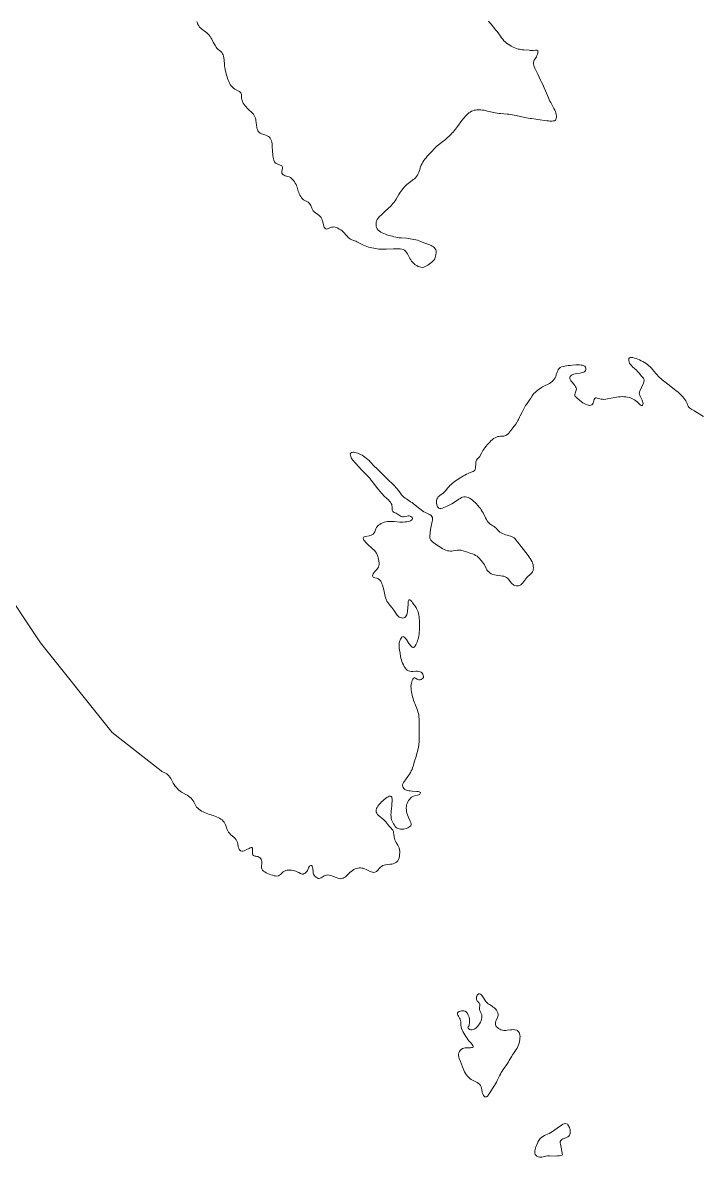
# Model space of a CAD drawing. Header units: metres. Extents: x 793723 to 812165, y 297650 to 314276.
# Drawn here: x 802944 to 803831, y 298057 to 299535 of the extents above; entities that cross this region are included whole.
import ezdxf

# ---------------------------------------------------------------- set-up
doc = ezdxf.new("R2010")
doc.units = ezdxf.units.M

msp = doc.modelspace()

# ---------------------------------------------------------------- linework, layer by layer
at = {"linetype": 'Continuous', "lineweight": 13}
for points in [[(803125.53, 298559.67), (803124.53, 298560.33), (803060.76, 298610.65), (802967.36, 298727.07), (802912.65, 298808.72), (802852.34, 298906.3), (802800.75, 298989.07), (802808.05, 299005.79), (802856.49, 299040.21), (802865.57, 299059.26), (802857.51, 299080.49), (802794.12, 299162.68), (802723.06, 299242.97), (802669.53, 299293.86), (802670.58, 299324.07), (802699.68, 299344.94), (802714.04, 299393.44), (802761.35, 299437.26), (802769.1, 299454.43), (802775.59, 299487.64), (802777, 299506.23), (802744.59, 299566.14)], [(803171.19, 299536.88), (803171.75, 299534.89), (803172.53, 299532.9), (803173.54, 299531.03), (803174.65, 299529.59), (803176.1, 299528.26), (803177.55, 299526.94), (803182.45, 299523.3), (803184.02, 299521.97), (803185.58, 299520.54), (803186.92, 299518.99), (803188.25, 299517.23), (803189.37, 299515.46), (803190.49, 299513.69), (803192.5, 299510.04), (803195.18, 299504.96), (803196.08, 299503.41), (803197.08, 299502.2), (803198.2, 299500.98), (803200.76, 299499), (803202.21, 299497.78), (803203.55, 299496.35), (803204.55, 299494.8), (803205.33, 299493.25), (803205.78, 299491.48), (803206.23, 299489.6), (803206.57, 299486.28)], [(803613.51, 299490.96), (803614.29, 299492.62), (803614.84, 299494.28), (803615.39, 299495.72), (803615.61, 299497.16), (803615.61, 299498.27), (803615.27, 299499.04), (803614.6, 299499.48), (803613.6, 299499.59), (803612.38, 299499.48), (803609.37, 299499.14), (803607.7, 299499.14), (803605.92, 299499.24), (803603.92, 299499.46), (803597.13, 299499.89), (803594.91, 299500.1), (803592.79, 299500.43), (803591.34, 299500.65), (803589.9, 299500.98), (803587.56, 299501.64), (803585.33, 299502.52), (803583.1, 299503.51), (803580.87, 299504.61), (803578.76, 299505.82), (803576.64, 299507.14), (803574.75, 299508.58), (803572.85, 299510.12), (803571.18, 299511.78), (803569.61, 299513.66), (803568.05, 299515.54), (803566.6, 299517.52), (803562.36, 299523.6), (803560.8, 299525.59), (803557.67, 299529.46), (803554.55, 299533.32), (803552.87, 299535.2), (803551.31, 299537.08)], [(803206.57, 299486.28), (803207.03, 299480.86), (803207.26, 299478.76), (803207.6, 299476.77), (803208.05, 299474.45), (803209.85, 299466.81), (803210.41, 299464.71), (803211.08, 299462.61), (803211.75, 299460.51), (803212.65, 299458.52), (803213.54, 299456.64), (803214.66, 299454.76), (803216, 299453), (803217.45, 299451.45), (803219.01, 299450.01), (803220.68, 299448.69), (803222.35, 299447.59), (803226.58, 299445.49), (803227.7, 299444.72), (803228.48, 299443.84), (803228.93, 299442.84), (803229.15, 299441.52), (803229.27, 299437.09), (803229.5, 299435.43), (803230.06, 299433.77), (803230.73, 299432.11), (803231.63, 299430.35), (803232.74, 299428.69), (803233.97, 299427.14), (803235.2, 299425.48), (803236.54, 299423.94), (803237.99, 299422.5), (803239.44, 299421.18), (803242.34, 299418.64), (803243.67, 299417.43), (803244.9, 299415.99), (803245.91, 299414.55), (803246.8, 299412.79)], [(803613.03, 299409.63), (803615.36, 299409.3), (803627.16, 299407.55), (803629.39, 299407.34), (803631.61, 299407.12), (803633.62, 299407.13), (803635.51, 299407.24), (803637.07, 299407.58), (803638.29, 299408.35), (803639.07, 299409.35), (803639.51, 299410.79), (803639.73, 299412.34), (803639.72, 299414), (803639.38, 299415.77), (803638.94, 299417.65), (803638.26, 299419.53), (803637.48, 299421.41), (803636.47, 299423.4), (803632.23, 299431.14), (803631.22, 299433.24), (803629.32, 299437.55), (803625.63, 299446.28), (803623.73, 299450.59), (803622.83, 299452.69), (803621.83, 299454.79), (803619.93, 299458.44), (803618.92, 299460.32), (803615.56, 299468.06), (803614.67, 299469.94), (803611.54, 299476.13), (803610.76, 299478.12), (803610.08, 299480), (803609.75, 299481.88), (803609.74, 299483.65), (803610.18, 299485.09), (803610.85, 299486.53), (803612.62, 299489.41), (803613.51, 299490.96)], [(803506.57, 299394.56), (803508.01, 299396.44), (803510.89, 299400.21), (803516.44, 299407.75), (803517.88, 299409.63), (803519.32, 299411.41), (803520.77, 299413.18), (803522.32, 299414.84), (803523.88, 299416.29), (803525.54, 299417.62), (803527.21, 299418.84), (803528.88, 299419.84), (803530.77, 299420.62), (803532.32, 299421.17), (803533.99, 299421.51), (803535.77, 299421.73), (803537.44, 299421.74), (803539.22, 299421.85), (803541, 299421.75), (803543.34, 299421.42), (803545.68, 299421.09), (803548.13, 299420.55), (803557.7, 299418.35), (803560.04, 299417.92), (803562.49, 299417.37), (803564.94, 299417.04), (803566.94, 299416.83), (803575.4, 299416.18), (803577.74, 299415.96), (803580.07, 299415.64), (803582.41, 299415.31), (803584.64, 299414.87), (803586.98, 299414.44), (803598.33, 299411.92), (803602.9, 299410.93), (803605.23, 299410.6), (803607.13, 299410.28), (803613.03, 299409.63)], [(803246.8, 299412.79), (803247.36, 299410.91), (803247.81, 299409.14), (803248.04, 299407.37), (803248.37, 299405.49), (803248.83, 299401.5), (803249.05, 299399.62), (803249.39, 299397.74), (803249.95, 299395.97), (803250.74, 299394.42), (803251.52, 299393.21), (803252.52, 299392.22), (803253.64, 299391.44), (803255.42, 299390.56), (803257.2, 299389.9), (803260.99, 299388.69), (803262.88, 299388.03), (803264.44, 299387.04), (803265.67, 299385.94), (803266.78, 299384.61), (803267.56, 299383.06), (803268.24, 299381.3), (803268.69, 299379.42), (803269.02, 299377.53), (803269.25, 299375.43), (803269.83, 299366.58), (803269.94, 299364.26), (803270.17, 299362.05), (803270.51, 299359.83), (803270.96, 299357.84), (803271.52, 299355.96), (803272.19, 299354.19), (803273.2, 299352.87), (803274.31, 299351.98), (803275.54, 299351.32), (803276.76, 299350.77), (803279.55, 299349.78), (803280.77, 299349.12)], [(803436.97, 299315.39), (803438.3, 299317.27), (803439.86, 299319.16), (803441.3, 299321.04), (803442.96, 299322.71), (803444.63, 299324.37), (803446.3, 299325.7), (803448.07, 299327.03), (803451.74, 299329.7), (803453.18, 299330.81), (803454.63, 299332.03), (803455.96, 299333.25), (803457.18, 299334.69), (803458.4, 299336.57), (803459.4, 299338.57), (803460.28, 299340.67), (803461.17, 299342.89), (803462.72, 299347.32), (803463.6, 299349.53), (803464.49, 299351.64), (803465.6, 299353.74), (803466.81, 299355.74), (803468.26, 299357.62), (803469.81, 299359.4), (803471.37, 299361.17), (803476.36, 299366.38), (803481.13, 299371.7), (803482.8, 299373.37), (803484.35, 299374.81), (803486.02, 299376.14), (803491.46, 299380.36), (803495.02, 299383.24), (803496.79, 299384.8), (803500.24, 299387.79), (803501.9, 299389.46), (803503.57, 299391.12), (803505.12, 299392.78), (803506.57, 299394.56)], [(803280.77, 299349.12), (803281.77, 299348.57), (803282.44, 299347.8), (803282.67, 299346.91), (803282.56, 299345.92), (803282.12, 299343.59), (803281.79, 299342.04), (803281.68, 299340.49), (803281.91, 299339.05), (803282.47, 299337.84), (803283.36, 299337.07), (803284.69, 299336.41), (803286.14, 299335.86), (803289.48, 299334.87), (803291.27, 299334.32), (803292.94, 299333.44), (803294.39, 299332.33), (803295.84, 299331.01), (803297.06, 299329.57), (803298.29, 299327.91), (803299.3, 299326.15), (803300.3, 299324.38), (803301.08, 299322.5), (803301.64, 299320.84), (803303.21, 299315.75), (803303.77, 299313.98), (803304.56, 299312.22), (803305.45, 299310.45), (803306.46, 299308.68), (803307.57, 299307.13), (803308.8, 299305.81), (803310.14, 299304.59), (803311.59, 299303.6), (803315.93, 299301.29), (803317.05, 299300.51), (803317.94, 299299.74), (803318.94, 299298.42), (803319.73, 299296.87)], [(803444.45, 299254.32), (803437.22, 299254.86), (803434.88, 299255.08), (803432.54, 299255.4), (803430.21, 299255.84), (803427.98, 299256.39), (803425.64, 299256.94), (803421.08, 299258.14), (803418.85, 299258.8), (803416.73, 299259.57), (803414.62, 299260.45), (803412.61, 299261.33), (803410.72, 299262.33), (803408.93, 299263.54), (803407.48, 299264.97), (803406.26, 299266.52), (803405.36, 299268.29), (803404.8, 299269.95), (803404.58, 299271.72), (803404.57, 299273.6), (803404.9, 299275.37), (803405.34, 299277.14), (803406.12, 299278.8), (803407.34, 299280.47), (803408.78, 299282.13), (803412, 299285.24), (803417.78, 299291), (803419.33, 299292.44), (803421.66, 299294.44), (803423.44, 299295.99), (803424.99, 299297.77), (803426.55, 299299.54), (803427.99, 299301.43), (803429.32, 299303.31), (803430.65, 299305.31), (803434.31, 299311.29), (803435.53, 299313.4), (803436.97, 299315.39)], [(803319.73, 299296.87), (803321.07, 299293.55), (803321.85, 299291.89), (803322.86, 299290.35), (803324.08, 299288.91), (803325.64, 299287.7), (803328.88, 299285.27), (803330.44, 299284.06), (803331.89, 299282.84), (803333.11, 299281.3), (803334.01, 299279.64), (803334.57, 299277.76), (803335.13, 299275.77), (803335.92, 299272.01), (803336.37, 299270.24), (803337.04, 299268.69), (803338.04, 299267.47), (803339.04, 299266.59), (803340.27, 299266.26), (803341.49, 299266.49), (803342.6, 299266.93), (803345.27, 299268.26), (803346.5, 299268.71), (803347.94, 299269.05), (803349.39, 299269.16), (803351.17, 299268.83), (803353.06, 299268.28), (803354.96, 299267.4), (803356.74, 299266.41), (803358.63, 299265.2), (803360.42, 299263.87), (803362.09, 299262.44), (803363.65, 299260.89), (803364.88, 299259.46), (803367.22, 299256.58), (803368.45, 299255.37), (803369.79, 299254.27), (803371.46, 299253.16)], [(803371.46, 299253.16), (803373.24, 299252.39), (803378.25, 299250.41), (803379.48, 299249.86), (803381.26, 299249.09), (803386.5, 299246.12), (803388.39, 299245.23), (803390.51, 299244.35), (803392.62, 299243.58), (803394.85, 299242.92), (803397.08, 299242.27), (803399.3, 299241.83), (803401.53, 299241.28), (803403.87, 299240.95), (803406.09, 299240.52), (803408.43, 299240.3), (803410.77, 299240.19), (803413.1, 299240.2), (803415.55, 299240.2), (803417.89, 299240.32), (803427.24, 299240.78), (803429.57, 299240.79), (803431.8, 299240.79), (803434.02, 299240.8), (803436.14, 299240.58), (803438.14, 299240.26), (803440.04, 299239.6), (803441.71, 299238.71), (803443.16, 299237.5), (803444.38, 299235.84), (803445.5, 299234.08), (803448.63, 299228.11), (803449.75, 299226.23), (803450.97, 299224.35), (803452.43, 299222.69), (803454.1, 299221.15), (803455.77, 299219.82), (803457.55, 299218.72)], [(803457.55, 299218.72), (803459.34, 299217.73), (803461.23, 299216.96), (803463.12, 299216.52), (803464.9, 299216.41), (803466.68, 299216.75), (803468.46, 299217.53), (803470.24, 299218.42), (803471.91, 299219.53), (803475.46, 299221.97), (803477.24, 299223.3), (803478.79, 299224.63), (803480.13, 299226.19), (803481.01, 299227.74), (803481.68, 299229.51), (803482.23, 299231.28), (803482.67, 299233.05), (803483, 299234.82), (803483, 299236.59), (803482.88, 299237.92), (803482.43, 299239.25), (803481.65, 299240.69), (803480.65, 299242.01), (803479.31, 299243.23), (803477.86, 299244.11), (803476.3, 299244.99), (803474.52, 299245.65), (803470.84, 299246.97), (803468.95, 299247.74), (803462.94, 299250.16), (803460.93, 299250.93), (803458.59, 299251.7), (803456.36, 299252.25), (803454.03, 299252.8), (803451.58, 299253.23), (803449.24, 299253.67), (803446.79, 299254), (803444.45, 299254.32)], [(803743.37, 299097.64), (803741.25, 299098.3), (803739.36, 299098.85), (803737.47, 299099.17), (803736.02, 299099.17), (803734.8, 299098.73), (803734.13, 299097.84), (803733.8, 299096.51), (803733.8, 299094.96), (803734.25, 299093.3), (803735.04, 299091.64), (803736.04, 299089.99), (803737.38, 299088.44), (803738.94, 299087.01), (803743.85, 299082.48), (803745.41, 299080.93), (803746.75, 299079.5), (803747.97, 299078.06), (803750.21, 299075.3), (803752.21, 299072.98), (803753, 299071.99), (803753.67, 299070.88), (803753.89, 299069.78), (803754, 299068.56), (803753.67, 299067.23), (803753.23, 299065.79), (803750.69, 299059.92), (803750.02, 299058.48), (803748.47, 299055.49), (803747.92, 299054.05), (803747.59, 299052.61), (803747.81, 299051.06), (803748.26, 299049.4), (803749.04, 299047.74), (803751.28, 299043.54), (803751.84, 299042.11), (803752.29, 299040.56), (803752.51, 299039.01)], [(803819.64, 299029.42), (803816.29, 299031.19), (803814.85, 299032.07), (803813.4, 299032.95), (803812.28, 299034.16), (803811.39, 299035.6), (803810.61, 299037.15), (803809.93, 299038.92), (803809.15, 299040.69), (803808.15, 299042.46), (803807.03, 299044.22), (803805.8, 299045.88), (803804.46, 299047.65), (803802.9, 299049.3), (803801.34, 299050.96), (803799.55, 299052.62), (803797.77, 299054.16), (803795.76, 299055.82), (803786.62, 299063.1), (803779.26, 299068.62), (803777.37, 299070.05), (803775.7, 299071.49), (803773.91, 299073.03), (803772.35, 299074.69), (803770.79, 299076.34), (803769.34, 299078.11), (803764.88, 299083.41), (803763.43, 299085.07), (803761.86, 299086.73), (803760.19, 299088.38), (803758.52, 299089.82), (803756.51, 299091.25), (803754.4, 299092.57), (803752.28, 299093.79), (803750.05, 299094.89), (803747.82, 299095.88), (803745.6, 299096.76), (803743.37, 299097.64)], [(803666.18, 299078.21), (803670.19, 299078.77), (803672.08, 299079.11), (803673.86, 299079.56), (803675.42, 299080.11), (803676.64, 299080.89), (803677.41, 299082), (803677.86, 299083.11), (803677.97, 299084.43), (803677.85, 299085.54), (803677.4, 299086.65), (803676.73, 299087.53), (803675.51, 299088.3), (803673.84, 299088.85), (803671.83, 299089.18), (803669.61, 299089.28), (803667.38, 299089.39), (803664.93, 299089.27), (803660.04, 299089.04), (803657.59, 299088.81), (803655.14, 299088.59), (803652.81, 299088.25), (803650.47, 299087.91), (803648.25, 299087.35), (803646.25, 299086.69), (803644.58, 299085.91), (803643.13, 299084.69), (803642.14, 299083.36), (803641.36, 299081.7), (803640.7, 299079.92), (803639.48, 299076.27), (803638.82, 299074.39), (803637.82, 299072.61), (803636.71, 299070.84), (803635.38, 299069.18), (803633.94, 299067.74), (803632.27, 299066.4), (803630.6, 299065.18)], [(803687.52, 299039.53), (803686.86, 299038.2), (803685.86, 299037.2), (803684.64, 299036.75), (803683.08, 299036.64), (803681.41, 299036.97), (803679.63, 299037.41), (803677.74, 299038.18), (803675.84, 299039.06), (803674.06, 299040.16), (803672.39, 299041.38), (803669.38, 299043.8), (803666.48, 299046.23), (803665.25, 299047.33), (803664.25, 299048.44), (803663.58, 299049.65), (803663.57, 299050.98), (803663.9, 299052.42), (803664.46, 299053.86), (803665.01, 299055.19), (803665.56, 299056.52), (803665.78, 299057.96), (803665.45, 299059.4), (803664.66, 299060.94), (803663.66, 299062.49), (803662.43, 299064.15), (803659.87, 299067.24), (803658.64, 299068.79), (803657.74, 299070.33), (803657.07, 299071.77), (803657.07, 299073.21), (803657.51, 299074.21), (803658.29, 299075.2), (803659.4, 299075.98), (803660.85, 299076.76), (803662.4, 299077.43), (803664.29, 299077.87), (803666.18, 299078.21)], [(803630.6, 299065.18), (803628.83, 299064.29), (803625.05, 299062.74), (803623.16, 299061.85), (803621.6, 299060.96), (803620.04, 299059.96), (803617.04, 299057.85), (803615.27, 299056.52), (803613.6, 299055.08), (803611.93, 299053.63), (803610.38, 299052.08), (803609.05, 299050.53), (803608.05, 299049.09), (803606.28, 299046.21), (803605.17, 299044.43), (803600.51, 299037.89), (803599.4, 299036.34), (803598.4, 299034.57), (803594.86, 299027.7), (803592.2, 299022.94), (803591.53, 299021.5), (803590.31, 299018.28), (803589.54, 299016.84), (803588.65, 299015.4), (803586.54, 299012.3), (803582.88, 299007.31), (803580.33, 299004.1), (803579.11, 299002.55), (803577.89, 299000.99), (803576.56, 298999.66), (803575.23, 298998.44), (803573.89, 298997.44), (803572.45, 298996.89), (803571.22, 298996.55), (803569.78, 298996.55), (803566.66, 298996.43), (803564.99, 298996.32), (803563.21, 298995.98)], [(803752.51, 299039.01), (803752.4, 299037.79), (803751.96, 299036.91), (803751.41, 299036.57), (803750.74, 299036.46), (803749.96, 299036.68), (803748.84, 299037.45), (803747.51, 299038.56), (803744.72, 299041.32), (803743.05, 299042.75), (803741.49, 299043.85), (803739.81, 299044.85), (803738.03, 299045.62), (803736.14, 299046.39), (803734.25, 299046.94), (803732.24, 299047.49), (803729.9, 299047.81), (803727.46, 299047.92), (803725.12, 299048.02), (803722.67, 299047.91), (803720.45, 299047.79), (803718.11, 299047.56), (803715.66, 299047.12), (803706.21, 299045.1), (803703.87, 299044.65), (803701.65, 299044.43), (803699.75, 299044.54), (803697.86, 299044.75), (803696.08, 299045.19), (803692.96, 299046.18), (803691.63, 299046.4), (803690.63, 299046.29), (803690.07, 299045.95), (803689.51, 299045.4), (803688.96, 299044.18), (803688.52, 299042.63), (803688.08, 299041.08), (803687.52, 299039.53)], [(803831.11, 299022.15), (803823.42, 299027.11), (803821.53, 299028.32), (803819.64, 299029.42)], [(803563.21, 298995.98), (803561.43, 298995.42), (803559.65, 298994.53), (803557.77, 298993.31), (803556.1, 298991.87), (803554.32, 298990.32), (803552.66, 298988.65), (803551.1, 298986.88), (803549.55, 298985.11), (803548, 298983.33), (803546.55, 298981.45), (803545.11, 298979.67), (803543.89, 298977.9), (803542.89, 298976.24), (803542.01, 298974.58), (803540.46, 298971.47), (803539.68, 298970.03), (803538.9, 298969.15), (803537.13, 298967.37), (803536.35, 298966.49), (803535.57, 298965.38), (803535.13, 298964.38), (803534.8, 298963.16), (803534.58, 298961.61), (803534.47, 298959.84), (803534.37, 298956.41), (803534.26, 298954.75), (803533.93, 298953.31), (803533.27, 298952.09), (803532.27, 298951.2), (803531.16, 298950.43), (803529.71, 298949.87), (803526.49, 298948.65), (803524.48, 298947.87), (803522.48, 298946.87), (803520.48, 298945.76), (803518.37, 298944.64), (803514.26, 298942.31)], [(803461.6, 298901.91), (803459.71, 298903.24), (803453.13, 298908.64), (803451.46, 298909.97), (803449.68, 298911.18), (803444.33, 298914.71), (803442.54, 298915.92), (803440.87, 298917.14), (803439.31, 298918.57), (803437.75, 298920.23), (803436.3, 298922.11), (803433.4, 298925.97), (803431.94, 298927.85), (803430.49, 298929.62), (803428.93, 298931.28), (803427.37, 298932.93), (803419.12, 298940.88), (803413.21, 298946.95), (803405.51, 298954.35), (803402.28, 298957.55), (803397.15, 298962.85), (803395.47, 298964.62), (803393.69, 298966.16), (803391.79, 298967.82), (803390.01, 298969.14), (803388.23, 298970.36), (803386.33, 298971.57), (803384.44, 298972.56), (803382.55, 298973.55), (803380.65, 298974.32), (803378.76, 298974.98), (803376.98, 298975.42), (803375.75, 298975.64), (803374.64, 298975.64), (803373.42, 298975.41), (803372.3, 298975.08), (803371.53, 298974.52), (803371.08, 298973.31)], [(803371.08, 298973.31), (803371.09, 298971.87), (803371.54, 298970.21), (803372.32, 298968.44), (803373.21, 298966.89), (803374.33, 298965.35), (803375.56, 298963.8), (803376.9, 298962.25), (803378.23, 298960.71), (803385.71, 298952.87), (803392.18, 298946.24), (803393.85, 298944.59), (803395.41, 298942.82), (803398.31, 298939.17), (803406.91, 298927.91), (803409.81, 298924.26), (803411.37, 298922.49), (803412.93, 298920.84), (803414.49, 298919.29), (803419.29, 298914.88), (803420.74, 298913.44), (803422.08, 298912.01), (803423.3, 298910.57), (803424.31, 298909.02), (803424.98, 298907.59), (803425.32, 298906.04), (803425.43, 298904.49), (803425.44, 298901.5), (803425.55, 298900.17), (803425.89, 298899.07), (803426.34, 298898.4), (803427, 298897.85), (803428.12, 298897.19), (803430.68, 298896.09), (803432.02, 298895.32), (803434.69, 298893.55), (803436.14, 298892.67), (803437.48, 298892.01)], [(803514.26, 298942.31), (803512.26, 298940.98), (803510.15, 298939.65), (803508.26, 298938.31), (803506.26, 298936.87), (803504.37, 298935.43), (803502.59, 298933.76), (803500.93, 298932.21), (803499.26, 298930.55), (803497.82, 298928.89), (803495.6, 298925.78), (803494.38, 298924.45), (803493.05, 298923.12), (803491.49, 298921.9), (803488.27, 298919.68), (803486.83, 298918.57), (803485.49, 298917.35), (803484.5, 298915.91), (803483.72, 298914.36), (803483.39, 298912.7), (803483.28, 298910.93), (803483.4, 298909.04), (803483.85, 298907.28), (803484.3, 298905.62), (803484.86, 298904.4), (803485.53, 298903.41), (803486.42, 298902.74), (803487.64, 298902.3), (803489.2, 298902.42), (803490.98, 298902.75), (803492.87, 298903.42), (803494.98, 298904.31), (803497.09, 298905.31), (803499.21, 298906.42), (803503.32, 298908.54), (803505.43, 298909.76), (803507.43, 298910.98), (803509.32, 298912.2)], [(803509.32, 298912.2), (803512.65, 298914.53), (803514.21, 298915.53), (803515.87, 298916.53), (803517.43, 298917.2), (803518.99, 298917.65), (803520.88, 298917.65), (803522.77, 298917.21), (803524.67, 298916.55), (803526.56, 298915.56), (803528.45, 298914.35), (803530.24, 298913.02), (803532.02, 298911.59), (803533.69, 298909.93), (803535.37, 298908.28), (803536.93, 298906.51), (803539.5, 298903.64), (803540.61, 298902.09), (803541.73, 298900.54), (803542.96, 298898.44), (803544.07, 298896.46), (803547.31, 298890.16), (803548.32, 298888.17), (803549.44, 298886.29), (803550.67, 298884.52), (803552.12, 298883.08), (803553.23, 298882.09), (803554.35, 298881.32), (803556.91, 298879.55), (803558.36, 298878.67), (803559.7, 298877.57), (803560.92, 298876.46), (803563.26, 298873.92), (803564.49, 298872.71), (803566.05, 298871.61), (803567.72, 298870.5), (803569.51, 298869.62), (803571.4, 298868.85)], [(803437.48, 298892.01), (803438.93, 298891.57), (803440.37, 298891.57), (803441.82, 298891.8), (803444.71, 298892.47), (803446.27, 298892.69), (803447.6, 298892.59), (803448.94, 298892.26), (803450.05, 298891.82), (803451.06, 298891.16), (803451.84, 298890.49), (803452.17, 298889.72), (803452.29, 298888.95), (803451.73, 298887.95), (803450.84, 298887.06), (803449.62, 298886.39), (803448.18, 298885.73), (803446.51, 298885.17), (803444.5, 298884.83), (803442.39, 298884.72), (803440.05, 298884.6), (803437.72, 298884.6), (803435.38, 298884.7), (803428.37, 298885.35), (803426.03, 298885.46), (803423.81, 298885.56), (803421.47, 298885.56), (803419.35, 298885.33), (803417.24, 298884.88), (803415.24, 298884.33), (803413.35, 298883.66), (803411.35, 298882.77), (803409.46, 298881.66), (803407.9, 298880.55), (803406.46, 298879.22), (803405.35, 298877.55), (803404.46, 298875.67), (803402.92, 298872.01)], [(803510.69, 298847.91), (803508.57, 298847.57), (803505.01, 298847.01), (803503.35, 298846.79), (803501.57, 298846.78), (803499.56, 298847), (803497.56, 298847.33), (803495.66, 298847.99), (803493.77, 298848.76), (803491.65, 298849.86), (803489.54, 298851.07), (803487.53, 298852.29), (803483.52, 298854.93), (803479.95, 298857.47), (803478.28, 298858.68), (803476.94, 298860.01), (803475.83, 298861.22), (803475.16, 298862.66), (803474.82, 298863.99), (803474.82, 298865.43), (803475.25, 298870.85), (803475.69, 298874.94), (803475.9, 298877.05), (803476.34, 298879.15), (803476.78, 298881.25), (803477.89, 298885.24), (803478.22, 298887.12), (803478.32, 298888.89), (803478.1, 298890.55), (803477.43, 298891.99), (803476.31, 298893.32), (803474.86, 298894.42), (803473.53, 298895.08), (803468.96, 298897.17), (803467.06, 298898.16), (803465.28, 298899.27), (803463.39, 298900.59), (803461.6, 298901.91)], [(803402.92, 298872.01), (803402.03, 298870.46), (803400.92, 298869.02), (803400.03, 298868.36), (803398.92, 298867.8), (803397.36, 298867.24), (803395.69, 298866.8), (803390.69, 298865.79), (803389.35, 298865.34), (803388.24, 298864.9), (803387.69, 298864.23), (803387.69, 298863.35), (803388.03, 298862.24), (803388.81, 298860.92), (803389.92, 298859.59), (803391.15, 298858.16), (803392.49, 298856.72), (803393.94, 298855.28), (803395.5, 298853.85), (803397.17, 298852.3), (803400.07, 298849.88), (803401.52, 298848.55), (803402.86, 298847.23), (803404.09, 298845.79), (803405.2, 298843.91), (803406.1, 298842.03), (803406.88, 298839.93), (803407.55, 298837.83), (803408, 298835.73), (803408.34, 298833.63), (803408.46, 298831.53), (803408.46, 298829.53), (803408.13, 298827.54), (803407.58, 298825.77), (803406.69, 298824.22), (803405.59, 298822.67), (803403.03, 298820.01), (803401.81, 298818.67)], [(803571.4, 298868.85), (803573.4, 298868.08), (803575.3, 298867.42), (803581.2, 298865.66), (803582.98, 298864.89), (803584.54, 298864.01), (803585.77, 298862.91), (803586.88, 298861.47), (803588.89, 298858.82), (803593.8, 298852.64), (803599.83, 298845.01), (803602.73, 298841.04), (803604.18, 298839.05), (803605.52, 298837.06), (803606.75, 298835.07), (803607.87, 298832.97), (803608.65, 298830.87), (803609.21, 298828.88), (803609.55, 298827), (803609.67, 298825.01), (803609.56, 298823.24), (803609.23, 298821.46), (803608.57, 298819.8), (803607.57, 298818.47), (803606.46, 298817.14), (803605.12, 298816.03), (803602.46, 298813.59), (803601.13, 298812.37), (803599.79, 298810.71), (803596.02, 298805.5), (803594.69, 298803.95), (803593.14, 298802.84), (803591.69, 298802.06), (803590.25, 298801.61), (803588.58, 298801.5), (803587.02, 298801.61), (803585.46, 298802.05), (803584.23, 298802.6)], [(803584.23, 298802.6), (803583.12, 298803.37), (803582, 298804.25), (803580.78, 298805.58), (803577.21, 298810.11), (803575.98, 298811.43), (803574.53, 298812.53), (803572.86, 298813.42), (803571.08, 298813.96), (803569.18, 298814.29), (803567.18, 298814.62), (803563.06, 298815.16), (803560.95, 298815.38), (803558.94, 298815.82), (803556.83, 298816.48), (803554.82, 298817.36), (803553.04, 298818.35), (803551.37, 298819.56), (803550.03, 298821), (803549.03, 298822.44), (803548.24, 298823.98), (803546.79, 298827.19), (803546.01, 298828.74), (803544.78, 298830.5), (803543.44, 298832.16), (803539.31, 298837.13), (803537.75, 298838.68), (803536.19, 298840.11), (803534.29, 298841.21), (803532.29, 298842.21), (803530.17, 298843.09), (803527.95, 298843.86), (803523.6, 298845.28), (803518.15, 298847.15), (803516.59, 298847.7), (803514.92, 298848.03), (803512.8, 298848.14), (803510.69, 298847.91)], [(803401.81, 298818.67), (803400.92, 298817.34), (803400.37, 298816.02), (803400.15, 298814.69), (803400.38, 298813.58), (803400.82, 298812.7), (803401.71, 298812.26), (803402.83, 298811.93), (803405.5, 298811.49), (803406.95, 298811.05), (803408.4, 298810.17), (803409.73, 298809.06), (803410.85, 298807.52), (803411.63, 298805.97), (803412.3, 298804.2), (803412.86, 298802.32), (803414.55, 298796.13), (803415.11, 298794.03), (803416.57, 298787.5), (803417.13, 298785.4), (803417.91, 298783.41), (803418.81, 298781.53), (803419.93, 298779.76), (803421.04, 298778.11), (803422.38, 298776.45), (803425.17, 298773.25), (803426.51, 298771.59), (803427.74, 298769.93), (803431.09, 298764.74), (803432.2, 298763.19), (803433.43, 298761.87), (803434.77, 298760.76), (803436.11, 298760.1), (803437.66, 298759.66), (803439.22, 298759.56), (803440.67, 298759.78), (803442, 298760.23), (803443.11, 298761.11)], [(803443.11, 298761.11), (803444, 298762.33), (803444.67, 298763.88), (803445.22, 298765.77), (803445.55, 298767.65), (803445.76, 298769.75), (803445.98, 298771.85), (803446.41, 298778.61), (803446.63, 298780.93), (803446.85, 298782.04), (803447.29, 298782.92), (803447.74, 298783.48), (803448.52, 298783.48), (803449.3, 298783.04), (803450.19, 298782.16), (803451.19, 298780.94), (803452.2, 298779.5), (803456.66, 298773.1), (803457.89, 298771.33), (803458.78, 298769.56), (803459.57, 298767.68), (803460.13, 298765.58), (803460.47, 298763.48), (803460.7, 298761.37), (803460.92, 298758.94), (803461.04, 298756.4), (803461.16, 298753.85), (803461.17, 298749.31), (803461.07, 298744.67), (803460.85, 298740.46), (803460.64, 298738.25), (803460.31, 298736.25), (803459.98, 298734.15), (803459.43, 298732.16), (803458.76, 298730.16), (803457.99, 298728.17), (803457.21, 298726.4), (803456.44, 298724.85)], [(803456.44, 298724.85), (803455.66, 298723.41), (803455, 298722.3), (803454.33, 298721.52), (803453.55, 298721.19), (803452.66, 298721.19), (803451.66, 298721.74), (803450.66, 298722.51), (803449.54, 298723.62), (803448.42, 298725.05), (803447.31, 298726.6), (803444.07, 298731.57), (803442.95, 298733.01), (803441.95, 298734.22), (803440.95, 298734.99), (803439.94, 298735.43), (803438.94, 298735.21), (803438.05, 298734.54), (803437.28, 298733.55), (803436.5, 298732.22), (803435.84, 298730.78), (803435.28, 298729.12), (803434.84, 298727.01), (803434.74, 298724.8), (803434.74, 298722.59), (803434.86, 298720.26), (803435.2, 298718.27), (803435.99, 298713.96), (803436.66, 298709.53), (803437.11, 298707.21), (803437.68, 298705.11), (803438.35, 298702.79), (803439.24, 298700.57), (803440.25, 298698.47), (803441.26, 298696.49), (803442.48, 298694.61), (803443.82, 298692.95), (803445.27, 298691.63)], [(803445.27, 298691.63), (803446.94, 298690.63), (803448.61, 298690.19), (803450.62, 298689.98), (803452.62, 298689.98), (803456.63, 298690.21), (803458.63, 298690.33), (803460.41, 298690.11), (803462.08, 298689.67), (803463.53, 298688.9), (803464.64, 298687.8), (803465.54, 298686.47), (803466.21, 298685.03), (803466.43, 298683.59), (803466.33, 298682.27), (803465.66, 298681.05), (803464.66, 298680.16), (803463.33, 298679.38), (803461.88, 298679.05), (803460.44, 298678.93), (803459.21, 298679.37), (803458.1, 298679.92), (803455.98, 298681.14), (803454.98, 298681.58), (803454.09, 298681.57), (803453.2, 298681.02), (803452.42, 298679.91), (803451.76, 298678.36), (803451.09, 298676.59), (803450.65, 298674.6), (803450.32, 298672.49), (803450.11, 298670.17), (803450.22, 298668.07), (803450.34, 298665.85), (803450.68, 298663.53), (803451.13, 298661.32), (803451.58, 298658.99), (803452.14, 298656.78)], [(803452.14, 298656.78), (803452.81, 298654.57), (803453.48, 298652.25), (803454.27, 298650.15), (803455.05, 298648.05), (803457.63, 298641.75), (803458.41, 298639.64), (803459.08, 298637.43), (803459.75, 298635.33), (803460.2, 298633.01), (803460.43, 298630.69), (803460.66, 298628.36), (803460.78, 298626.04), (803460.89, 298623.72), (803460.9, 298618.96), (803460.82, 298607.12), (803460.83, 298602.58), (803460.62, 298598.04), (803460.51, 298595.72), (803460.18, 298593.5), (803459.85, 298591.4), (803458.86, 298587.41), (803457.43, 298581.33), (803456.88, 298579.22), (803454.89, 298573.24), (803452.9, 298566.71), (803452.23, 298564.49), (803451.46, 298562.39), (803450.57, 298560.28), (803449.58, 298558.18), (803448.36, 298556.19), (803447.03, 298554.3), (803442.92, 298548.76), (803441.59, 298546.99), (803440.48, 298545.21), (803439.71, 298543.44), (803439.27, 298541.78), (803439.38, 298540.23)], [(803187.64, 298503.48), (803185.3, 298504.25), (803183.07, 298505.13), (803181.07, 298506.01), (803179.17, 298507), (803177.28, 298508.11), (803175.5, 298509.32), (803173.82, 298510.53), (803172.26, 298511.86), (803170.81, 298513.29), (803169.7, 298514.95), (803168.69, 298516.5), (803167.13, 298519.92), (803166.23, 298521.47), (803165, 298523.24), (803163.55, 298524.78), (803161.99, 298526.22), (803160.32, 298527.54), (803158.43, 298528.76), (803156.53, 298529.86), (803152.86, 298531.62), (803150.96, 298532.61), (803149.18, 298533.94), (803147.51, 298535.37), (803145.94, 298537.03), (803144.38, 298538.79), (803142.93, 298540.67), (803141.59, 298542.66), (803140.36, 298544.54), (803137.01, 298550.29), (803135.9, 298552.17), (803134.67, 298553.82), (803133.33, 298555.37), (803131.88, 298556.58), (803130.32, 298557.57), (803125.53, 298559.67)], [(803439.38, 298540.23), (803439.94, 298538.79), (803440.83, 298537.47), (803441.95, 298536.36), (803442.95, 298535.81), (803444.07, 298535.37), (803445.74, 298534.93), (803447.41, 298534.49), (803449.19, 298534.28), (803451.52, 298534.06), (803457.87, 298533.63), (803459.54, 298533.41), (803460.87, 298533.09), (803461.76, 298532.76), (803462.43, 298532.31), (803462.55, 298531.65), (803462.21, 298530.88), (803461.44, 298530.1), (803460.1, 298529.43), (803458.43, 298528.88), (803454.65, 298527.76), (803452.65, 298526.98), (803450.87, 298525.98), (803449.43, 298524.76), (803448.1, 298523.32), (803446.99, 298521.77), (803445.88, 298519.99), (803445.11, 298518.11), (803444.44, 298516.23), (803444.11, 298514.24), (803444.01, 298512.02), (803444.12, 298509.7), (803444.46, 298507.49), (803444.91, 298505.16), (803445.58, 298502.95), (803446.26, 298500.85), (803447.15, 298498.75), (803449.05, 298494.88)], [(803415.05, 298523.02), (803413.27, 298521.47), (803411.5, 298519.92), (803409.83, 298518.14), (803408.28, 298516.37), (803406.94, 298514.6), (803406.06, 298512.93), (803405.39, 298511.38), (803404.84, 298509.72), (803404.73, 298508.17), (803404.96, 298506.62), (803405.52, 298505.19), (803406.64, 298503.75), (803407.97, 298502.43), (803409.42, 298501.1), (803412.66, 298498.45), (803414.22, 298497.13), (803415.67, 298495.58), (803417.23, 298493.93), (803419.91, 298490.5), (803421.25, 298488.84), (803424.15, 298485.97), (803425.37, 298484.54), (803426.49, 298482.99), (803427.16, 298481.44), (803427.5, 298479.67), (803427.84, 298477.9), (803428.29, 298474.14), (803428.63, 298472.26), (803429.08, 298470.49), (803429.86, 298468.72), (803430.87, 298466.96), (803432.99, 298463.53), (803433.88, 298461.76), (803434.66, 298459.99), (803435.23, 298457.89), (803435.45, 298455.79), (803435.57, 298453.58)], [(803449.05, 298494.88), (803449.84, 298493.11), (803450.28, 298491.45), (803450.29, 298490.02), (803449.73, 298488.91), (803448.73, 298487.8), (803447.4, 298486.91), (803445.84, 298486.13), (803444.18, 298485.47), (803442.29, 298484.91), (803440.4, 298484.57), (803438.5, 298484.35), (803436.61, 298484.45), (803434.83, 298484.78), (803432.94, 298485.44), (803431.27, 298486.43), (803429.71, 298487.87), (803428.48, 298489.64), (803427.36, 298491.29), (803426.36, 298493.06), (803425.57, 298494.83), (803424.9, 298496.82), (803424.34, 298498.81), (803424.11, 298501.02), (803424, 298503.35), (803424.1, 298505.67), (803424.32, 298508), (803424.97, 298514.86), (803425.4, 298524.15), (803425.28, 298525.37), (803424.95, 298526.37), (803424.28, 298527.14), (803423.27, 298527.58), (803421.83, 298527.35), (803420.38, 298526.69), (803418.6, 298525.69), (803416.94, 298524.47), (803415.05, 298523.02)], [(803241.93, 298460.45), (803240.7, 298460.11), (803239.37, 298459.44), (803236.15, 298457.78), (803234.48, 298457), (803232.81, 298456.22), (803231.14, 298455.88), (803229.59, 298455.88), (803228.14, 298456.21), (803226.91, 298456.98), (803226.13, 298458.2), (803225.57, 298459.74), (803225.12, 298461.51), (803224.45, 298465.28), (803224, 298467.27), (803223.21, 298469.03), (803222.21, 298470.58), (803220.98, 298472.13), (803219.53, 298473.56), (803214.96, 298477.65), (803213.62, 298479.08), (803212.28, 298480.63), (803211.28, 298482.18), (803210.38, 298484.06), (803209.71, 298486.05), (803209.15, 298488.04), (803208.48, 298490.03), (803207.69, 298492.02), (803206.58, 298493.56), (803205.35, 298495), (803204.01, 298496.44), (803202.45, 298497.65), (803200.67, 298498.75), (803198.89, 298499.74), (803196.77, 298500.73), (803194.54, 298501.5), (803192.2, 298502.16), (803187.64, 298503.48)], [(803273.61, 298423.56), (803271.61, 298423.88), (803269.49, 298424.43), (803267.38, 298425.09), (803265.26, 298425.86), (803263.26, 298426.74), (803261.36, 298427.62), (803259.47, 298428.73), (803257.91, 298429.83), (803256.68, 298431.15), (803255.79, 298432.59), (803255.45, 298434.03), (803255.34, 298435.69), (803255.44, 298437.35), (803255.66, 298439.01), (803255.66, 298440.78), (803255.66, 298442.44), (803255.32, 298443.88), (803254.76, 298445.2), (803253.98, 298446.42), (803253.08, 298447.41), (803251.97, 298448.18), (803250.74, 298448.74), (803249.3, 298448.95), (803247.96, 298449.17), (803246.63, 298449.39), (803245.62, 298449.83), (803244.73, 298450.27), (803244.06, 298451.04), (803243.62, 298452.04), (803243.5, 298453.26), (803243.39, 298454.69), (803243.6, 298457.35), (803243.6, 298458.57), (803243.49, 298459.56), (803243.15, 298460.12), (803242.82, 298460.45), (803241.93, 298460.45)], [(803435.57, 298453.58), (803435.35, 298451.36), (803435.13, 298449.15), (803434.58, 298447.05), (803433.92, 298445.16), (803433.03, 298443.39), (803431.81, 298441.95), (803430.48, 298440.84), (803428.81, 298440.06), (803426.92, 298439.5), (803425.03, 298439.06), (803423.03, 298438.72), (803418.91, 298438.27), (803416.91, 298438.04), (803415.02, 298437.6), (803413.35, 298436.93), (803411.79, 298436.04), (803410.46, 298434.93), (803409.13, 298433.6), (803407.13, 298431.27), (803406.24, 298430.16), (803405.24, 298429.38), (803404.13, 298428.72), (803402.8, 298428.38), (803401.35, 298428.16), (803399.79, 298428.38), (803398.35, 298428.71), (803396.79, 298429.37), (803395.23, 298430.03), (803391.55, 298432.12), (803389.66, 298433), (803387.99, 298433.55), (803386.21, 298433.88), (803384.54, 298434.1), (803382.76, 298433.98), (803380.86, 298433.76), (803379.08, 298433.31), (803377.31, 298432.64)], [(803322.11, 298433.62), (803321.88, 298434.62), (803321.66, 298435.5), (803321.32, 298436.28), (803320.65, 298436.94), (803319.65, 298437.16), (803318.65, 298436.83), (803317.99, 298436.16), (803317.21, 298435.05), (803316.54, 298433.72), (803315.1, 298430.84), (803314.22, 298429.51), (803313.33, 298428.29), (803312.22, 298427.18), (803310.89, 298426.52), (803309.66, 298426.07), (803308.33, 298425.96), (803307.21, 298426.29), (803306.21, 298426.84), (803303.87, 298428.05), (803302.65, 298428.6), (803299.86, 298429.59), (803298.19, 298430.14), (803296.41, 298430.58), (803294.63, 298430.91), (803292.85, 298431.12), (803290.73, 298431.12), (803288.84, 298430.89), (803286.95, 298430.45), (803285.17, 298429.78), (803283.73, 298428.89), (803282.73, 298428), (803280.95, 298426.12), (803279.95, 298425.23), (803278.73, 298424.34), (803277.29, 298423.79), (803275.51, 298423.45), (803273.61, 298423.56)], [(803377.31, 298432.64), (803375.64, 298431.75), (803373.97, 298430.75), (803372.3, 298429.53), (803370.64, 298428.09), (803366.09, 298423.87), (803364.64, 298422.54), (803363.09, 298421.43), (803361.53, 298420.66), (803359.86, 298420.1), (803358.19, 298419.98), (803356.41, 298420.31), (803354.63, 298420.75), (803352.74, 298421.41), (803349.06, 298422.95), (803347.17, 298423.72), (803345.28, 298424.27), (803343.49, 298424.71), (803341.6, 298424.82), (803340.04, 298424.59), (803338.6, 298424.14), (803337.15, 298423.48), (803335.71, 298422.7), (803332.93, 298421.14), (803331.6, 298420.48), (803330.26, 298420.25), (803329.04, 298420.36), (803327.81, 298420.91), (803326.59, 298421.79), (803325.47, 298422.79), (803324.58, 298423.67), (803323.8, 298424.66), (803323.13, 298425.66), (803322.68, 298426.76), (803322.46, 298427.87), (803322.45, 298430.19), (803322.34, 298431.41), (803322.11, 298433.62)], [(803542.66, 298238.81), (803542.65, 298240.69), (803542.31, 298242.46), (803541.53, 298244.23), (803540.75, 298245.88), (803540.08, 298247.54), (803539.52, 298249.2), (803539.4, 298250.31), (803539.4, 298251.52), (803539.51, 298252.63), (803539.84, 298254.18), (803539.95, 298255.51), (803539.83, 298256.73), (803539.39, 298257.61), (803538.72, 298258.38), (803537.16, 298259.82), (803536.38, 298260.59), (803535.82, 298261.48), (803535.48, 298262.69), (803535.37, 298264.02), (803535.47, 298265.46), (803535.92, 298266.9), (803536.47, 298268.12), (803537.14, 298269.11), (803538.02, 298269.78), (803539.25, 298269.78), (803540.59, 298269.34), (803541.92, 298268.46), (803542.93, 298267.25), (803543.93, 298265.92), (803546.95, 298261.17), (803548.06, 298259.73), (803549.4, 298258.3), (803550.85, 298257.08), (803552.41, 298255.98), (803555.75, 298253.89), (803557.31, 298252.78), (803558.87, 298251.68)], [(803510.6, 298244.38), (803510.93, 298245.26), (803511.82, 298246.04), (803513.04, 298246.71), (803514.48, 298247.15), (803515.93, 298247.6), (803517.6, 298247.71), (803519.16, 298247.72), (803520.72, 298247.28), (803522.28, 298246.17), (803523.73, 298244.3), (803524.84, 298241.98), (803525.74, 298239.43), (803526.3, 298236.67), (803526.53, 298234.01), (803526.43, 298231.91), (803526.1, 298230.14), (803525.76, 298228.7), (803525.43, 298227.81), (803525.21, 298227.59), (803524.77, 298227.37), (803524.43, 298226.92), (803524.32, 298226.26), (803524.66, 298225.27), (803525.33, 298224.27), (803526.33, 298223.5), (803527.67, 298222.95), (803529.45, 298222.84), (803531.45, 298223.29), (803533.45, 298224.29), (803535.23, 298225.62), (803536.78, 298227.28), (803538.23, 298229.17), (803539.45, 298231.05), (803540.56, 298233.05), (803541.55, 298234.93), (803542.22, 298236.92), (803542.66, 298238.81)], [(803512.05, 298191.26), (803512.6, 298193.04), (803513.38, 298194.7), (803514.38, 298196.25), (803515.71, 298197.58), (803517.26, 298198.58), (803518.82, 298199.25), (803520.6, 298199.58), (803522.49, 298199.7), (803527.72, 298199.71), (803529.17, 298199.82), (803530.28, 298200.05), (803530.95, 298200.49), (803531.17, 298201.16), (803531.05, 298201.93), (803530.61, 298202.7), (803529.71, 298204.03), (803528.6, 298205.47), (803525.7, 298208.78), (803524.25, 298210.55), (803522.8, 298212.42), (803521.46, 298214.41), (803520.12, 298216.51), (803518.89, 298218.61), (803517.77, 298220.71), (803516.76, 298222.81), (803515.98, 298224.91), (803515.42, 298226.9), (803515.19, 298228.67), (803515.07, 298232.1), (803515.07, 298233.65), (803514.73, 298235.2), (803514.17, 298236.75), (803513.5, 298238.3), (803511.83, 298240.95), (803511.05, 298242.17), (803510.6, 298243.38), (803510.6, 298244.38)], [(803558.87, 298251.68), (803560.32, 298250.24), (803561.55, 298248.7), (803562.56, 298247.04), (803563.34, 298245.27), (803563.79, 298243.61), (803563.79, 298241.84), (803563.46, 298240.29), (803562.8, 298238.74), (803561.25, 298235.75), (803560.58, 298234.2), (803560.14, 298232.65), (803560.14, 298231.21), (803560.37, 298229.77), (803560.82, 298228.44), (803561.6, 298227.12), (803562.72, 298225.9), (803564.16, 298224.8), (803565.73, 298223.81), (803567.4, 298223.04)], [(803567.4, 298223.04), (803569.18, 298222.6), (803571.07, 298222.27), (803573.18, 298222.28), (803575.3, 298222.5), (803579.64, 298222.95), (803581.64, 298223.18), (803583.75, 298223.3), (803585.65, 298223.19), (803587.43, 298222.75), (803588.76, 298221.98), (803589.99, 298220.87), (803590.99, 298219.66), (803591.67, 298218.11), (803592.12, 298216.23), (803592.23, 298214.24), (803592.12, 298212.14), (803591.91, 298209.92), (803591.47, 298207.71), (803590.92, 298205.5), (803590.25, 298203.28), (803589.37, 298201.18), (803588.37, 298199.18), (803587.26, 298197.3), (803583.6, 298192.09), (803582.49, 298190.32), (803581.38, 298188.54), (803578.28, 298183.22), (803577.17, 298181.34), (803575.95, 298179.35), (803570.4, 298171.48), (803569.07, 298169.37), (803567.85, 298167.38), (803566.64, 298165.27), (803565.64, 298163.17), (803562.54, 298156.85), (803561.43, 298154.75), (803560.32, 298152.64)], [(803560.32, 298152.64), (803559.1, 298150.54), (803556.44, 298146.55), (803552.67, 298141.01), (803550.78, 298138.12), (803550.12, 298137.13), (803549.34, 298136.35), (803548.34, 298135.8), (803547.34, 298135.68), (803546.34, 298135.9), (803545.56, 298136.45), (803544.66, 298137.34), (803543.99, 298138.44), (803543.55, 298139.77), (803542.99, 298141.54), (803542.42, 298145.3), (803542.08, 298147.18), (803541.52, 298148.95), (803540.74, 298150.61), (803539.51, 298152.04), (803538.06, 298153.26), (803536.28, 298154.25), (803530.49, 298157.33), (803528.48, 298158.44), (803526.7, 298159.76), (803525.14, 298161.19), (803523.69, 298162.74), (803522.35, 298164.4), (803521.12, 298166.28), (803520, 298168.15), (803518.88, 298170.37), (803517.99, 298172.58), (803517.09, 298174.9), (803514.63, 298181.64), (803512.95, 298185.73), (803512.39, 298187.61), (803512.05, 298189.49), (803512.05, 298191.26)], [(803643.21, 298058.88), (803640.99, 298058.65), (803638.54, 298058.54), (803630.53, 298058.85), (803628.08, 298058.73), (803625.96, 298058.4), (803620.74, 298057.17), (803619.07, 298056.94), (803617.4, 298057.05), (803615.73, 298057.49), (803614.28, 298058.26), (803613.05, 298059.36), (803612.05, 298060.8), (803611.71, 298062.13), (803611.49, 298063.68), (803611.59, 298065.34), (803611.81, 298067), (803612.25, 298068.88), (803612.92, 298070.65), (803613.69, 298072.53), (803615.35, 298076.19), (803615.91, 298077.52), (803616.57, 298078.74), (803617.46, 298080.18), (803618.57, 298081.51), (803620.12, 298082.84), (803621.9, 298084.06), (803623.9, 298085.17), (803626.01, 298086.17), (803630.24, 298088.17), (803632.35, 298089.29), (803634.46, 298090.51), (803636.02, 298091.51), (803637.57, 298092.62), (803640.57, 298094.95), (803642.46, 298096.39), (803644.35, 298097.72), (803646.24, 298098.94)], [(803646.24, 298098.94), (803648.13, 298099.94), (803649.91, 298100.61), (803651.57, 298100.95), (803652.8, 298100.73), (803653.91, 298100.29), (803654.69, 298099.41), (803655.48, 298098.41), (803656.03, 298097.2), (803656.59, 298095.76), (803657.15, 298094.21), (803657.49, 298092.66), (803657.72, 298091), (803657.72, 298089.12), (803657.39, 298087.35), (803656.73, 298085.8), (803655.73, 298084.47), (803654.51, 298083.47), (803652.95, 298082.69), (803649.62, 298081.58), (803647.95, 298080.91), (803646.5, 298080.13), (803645.39, 298079.02), (803644.73, 298077.58), (803644.62, 298075.92), (803644.85, 298074.04), (803645.86, 298069.73), (803646.31, 298067.52), (803647.32, 298061.77), (803647.77, 298060.11), (803647.44, 298059.99), (803646.55, 298059.66), (803645.1, 298059.21), (803643.21, 298058.88)]]:
    msp.add_lwpolyline(points, dxfattribs=at)

doc.saveas('drawing.dxf')
